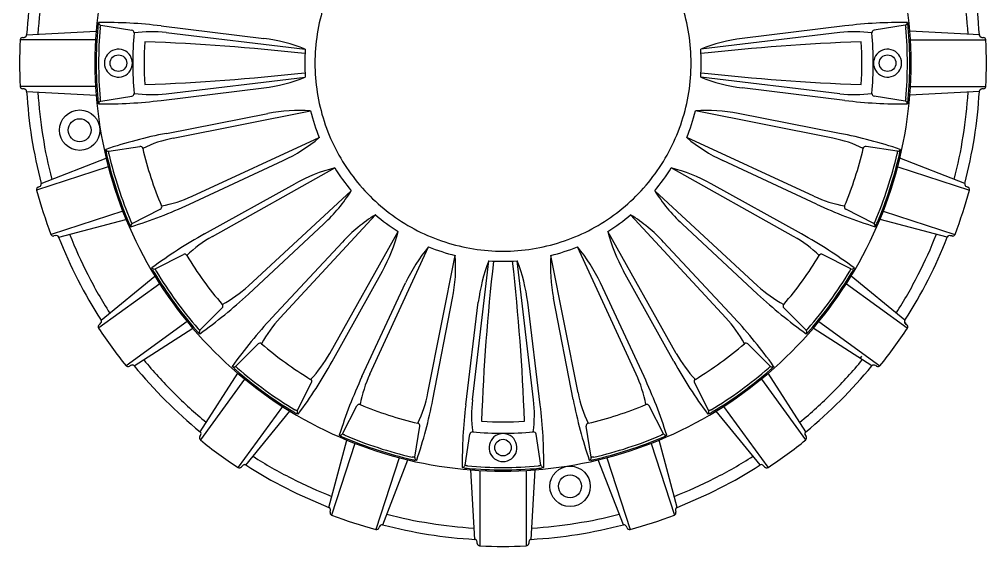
# Model space of a CAD drawing. Extents: x 0 to 122, y 0 to 312.
# Drawn here: x 2.1 to 97.4, y 0.4 to 52.4 of the extents above; entities that cross this region are included whole.
import ezdxf

# ---------------------------------------------------------------- set-up
doc = ezdxf.new("R2010")
doc.units = 0
doc.layers.add('LIVELLO_1', color=160, linetype='Continuous')

# ---------------------------------------------------------------- blocks, each defined once
blk = doc.blocks.new('AI9-BLK1')
at = {"layer": 'LIVELLO_1', "color": 7}
for p, q in [((-51.742, -104.359), (-51.713, -104.215)), ((-51.713, -104.215), (-51.706, -104.215)), ((-51.696, -104.21), (-51.706, -104.215)), ((-51.498, -104.482), (-51.478, -104.482)), ((-51.478, -104.482), (-48.416, -104.972)), ((-45.529, -104.552), (-35.422, -105.786)), ((21.83, -104.552), (11.723, -105.786)), ((27.78, -104.482), (24.715, -104.972)), ((27.799, -104.482), (27.78, -104.482)), ((-59.194, -105.69), (-59.044, -105.682)), ((-58.786, -105.444), (-51.94, -105.057)), ((-48.203, -105.239), (-48.114, -105.192)), ((-45.046, -105.211), (-31.333, -106.838)), ((21.348, -105.211), (7.634, -106.838)), ((24.504, -105.239), (24.418, -105.192)), ((35.087, -105.437), (28.242, -105.057)), ((35.345, -105.682), (35.495, -105.69)), ((35.491, -105.694), (35.495, -105.69)), ((-59.423, -105.935), (-59.427, -105.928)), ((-59.42, -105.921), (-59.423, -105.935)), ((-51.998, -105.928), (-59.423, -105.928)), ((28.299, -105.928), (35.722, -105.928)), ((35.722, -105.928), (35.724, -105.935)), ((-31.333, -106.838), (-31.349, -106.831)), ((7.634, -106.838), (7.654, -106.831)), ((-45.046, -111.233), (-31.333, -109.605)), ((-31.333, -109.605), (-31.349, -109.612)), ((21.348, -111.233), (7.634, -109.605)), ((7.634, -109.605), (7.654, -109.612)), ((-59.423, -110.516), (-59.423, -110.511)), ((-51.998, -110.516), (-59.423, -110.516)), ((28.299, -110.516), (35.722, -110.516)), ((35.722, -110.523), (35.724, -110.511)), ((35.724, -110.511), (35.729, -110.516)), ((-59.189, -110.747), (-59.194, -110.754)), ((-59.044, -110.764), (-59.194, -110.754)), ((-58.786, -111.006), (-51.94, -111.389)), ((-51.478, -111.962), (-48.416, -111.478)), ((-48.203, -111.207), (-48.114, -111.252)), ((-45.529, -111.891), (-35.422, -110.65)), ((21.83, -111.891), (11.723, -110.65)), ((24.504, -111.207), (24.418, -111.252)), ((27.78, -111.962), (24.715, -111.478)), ((35.09, -111.002), (28.242, -111.389)), ((35.495, -110.754), (35.345, -110.764)), ((-51.498, -111.962), (-51.478, -111.962)), ((27.799, -111.962), (27.78, -111.962)), ((27.995, -112.233), (28.004, -112.233)), ((28.014, -112.226), (28.004, -112.233)), ((28.043, -112.084), (28.014, -112.226)), ((-45.014, -115.137), (-35.019, -113.189)), ((-44.353, -115.616), (-30.809, -112.917)), ((-30.809, -112.917), (-30.823, -112.924)), ((20.654, -115.616), (7.11, -112.917)), ((7.11, -112.917), (7.127, -112.924)), ((21.313, -115.137), (11.323, -113.189)), ((-42.493, -121.341), (-29.952, -115.557)), ((-29.952, -115.557), (-29.966, -115.564)), ((18.794, -121.341), (6.253, -115.557)), ((6.253, -115.557), (6.267, -115.564)), ((-51.003, -116.727), (-50.993, -116.72)), ((-50.981, -116.873), (-51.003, -116.727)), ((-50.984, -116.713), (-50.993, -116.72)), ((-50.715, -116.906), (-50.696, -116.906)), ((-50.696, -116.906), (-47.631, -116.423)), ((-47.345, -116.616), (-47.275, -116.545)), ((23.649, -116.616), (23.577, -116.545)), ((26.997, -116.906), (23.932, -116.423)), ((27.014, -116.906), (26.997, -116.906)), ((-57.348, -120.081), (-50.954, -117.595)), ((-42.746, -122.115), (-33.514, -117.817)), ((19.048, -122.115), (9.816, -117.817)), ((33.652, -120.07), (27.256, -117.595)), ((-50.744, -118.442), (-57.805, -120.735)), ((-40.476, -125.29), (-28.429, -118.546)), ((-28.429, -118.546), (-28.444, -118.557)), ((16.777, -125.29), (4.728, -118.546)), ((4.728, -118.546), (4.743, -118.557)), ((27.043, -118.442), (34.103, -120.735)), ((-57.8, -120.739), (-57.809, -120.739)), ((-57.805, -120.728), (-57.8, -120.739)), ((-41.253, -125.044), (-32.349, -120.1)), ((-36.936, -130.161), (-26.797, -120.791)), ((-26.797, -120.791), (-26.811, -120.803)), ((13.239, -130.161), (3.098, -120.791)), ((3.098, -120.791), (3.11, -120.803)), ((17.554, -125.044), (8.651, -120.1)), ((33.822, -120.385), (33.961, -120.437)), ((33.956, -120.445), (33.961, -120.437)), ((34.103, -120.735), (34.103, -120.739)), ((-49.324, -122.804), (-56.385, -125.096)), ((-48.384, -124.018), (-45.618, -122.61)), ((-45.5, -122.289), (-45.404, -122.301)), ((21.804, -122.289), (21.705, -122.301)), ((24.685, -124.018), (21.92, -122.61)), ((25.625, -122.804), (32.683, -125.096)), ((-55.628, -125.368), (-48.998, -123.617)), ((-33.797, -133.298), (-24.425, -123.16)), ((-24.425, -123.16), (-24.434, -123.174)), ((10.098, -133.298), (0.726, -123.16)), ((0.726, -123.16), (0.738, -123.174)), ((31.932, -125.36), (25.301, -123.617)), ((-48.401, -124.023), (-48.384, -124.018)), ((-36.942, -130.975), (-29.487, -124.037)), ((-28.927, -136.836), (-22.178, -124.792)), ((-22.178, -124.792), (-22.187, -124.806)), ((5.228, -136.836), (-1.521, -124.792)), ((-1.521, -124.792), (-1.512, -124.806)), ((13.241, -130.975), (5.789, -124.037)), ((24.7, -124.023), (24.685, -124.018)), ((24.806, -124.339), (24.816, -124.339)), ((24.826, -124.346), (24.816, -124.339)), ((24.895, -124.219), (24.826, -124.346)), ((-56.385, -125.096), (-56.387, -125.089)), ((-55.947, -125.212), (-56.094, -125.25)), ((-56.09, -125.25), (-56.094, -125.25)), ((32.683, -125.108), (32.688, -125.089)), ((32.688, -125.089), (32.693, -125.096)), ((-34.613, -133.305), (-27.675, -125.851)), ((-24.971, -138.851), (-19.19, -126.316)), ((-19.19, -126.316), (-19.195, -126.328)), ((1.272, -138.851), (-4.508, -126.316)), ((-4.508, -126.316), (-4.501, -126.328)), ((10.914, -133.305), (3.974, -125.851)), ((-46.109, -128.486), (-43.343, -127.073)), ((-43.016, -127.17), (-42.968, -127.078)), ((-19.246, -140.708), (-16.55, -127.174)), ((-16.55, -127.174), (-16.554, -127.189)), ((-14.859, -141.406), (-13.239, -127.698)), ((-13.239, -127.698), (-13.239, -127.717)), ((-8.839, -141.406), (-10.46, -127.698)), ((-10.46, -127.698), (-10.46, -127.717)), ((-4.453, -140.708), (-7.149, -127.174)), ((-7.149, -127.174), (-7.143, -127.189)), ((19.318, -127.17), (19.269, -127.078)), ((22.41, -128.486), (19.647, -127.073)), ((-46.457, -128.401), (-46.45, -128.394)), ((-46.391, -128.535), (-46.457, -128.401)), ((-46.442, -128.389), (-46.45, -128.394)), ((-46.126, -128.491), (-46.109, -128.486)), ((22.427, -128.491), (22.41, -128.486)), ((-51.457, -133.551), (-46.142, -129.215)), ((-28.678, -137.61), (-23.734, -128.717)), ((4.979, -137.61), (0.035, -128.717)), ((27.76, -133.544), (22.447, -129.215)), ((-45.679, -129.956), (-51.687, -134.31)), ((-25.746, -139.108), (-21.449, -129.878)), ((2.047, -139.108), (-2.25, -129.878)), ((21.982, -129.956), (27.988, -134.31)), ((-18.767, -141.373), (-16.818, -131.38)), ((-4.931, -141.373), (-6.883, -131.38)), ((-41.71, -134.532), (-39.519, -132.338)), ((-39.505, -131.994), (-39.408, -131.975)), ((-15.516, -141.882), (-14.284, -131.781)), ((-8.18, -141.882), (-9.415, -131.781)), ((15.806, -131.994), (15.71, -131.975)), ((18.013, -134.532), (15.818, -132.338)), ((-51.691, -134.305), (-51.681, -134.327)), ((-51.681, -134.327), (-51.691, -134.319)), ((-42.981, -133.666), (-48.986, -138.028)), ((-48.181, -138.049), (-42.422, -134.332)), ((24.49, -138.049), (18.722, -134.332)), ((19.282, -133.666), (25.287, -138.028)), ((27.825, -133.893), (27.942, -133.989)), ((27.937, -133.989), (27.942, -133.989)), ((27.988, -134.31), (27.983, -134.327)), ((-41.725, -134.546), (-41.71, -134.532)), ((18.026, -134.546), (18.013, -134.532)), ((18.029, -134.874), (18.038, -134.881)), ((18.045, -134.886), (18.038, -134.881)), ((18.154, -134.782), (18.045, -134.886)), ((-38.169, -138.068), (-35.975, -135.881)), ((-35.635, -135.867), (-35.615, -135.766)), ((11.934, -135.867), (11.917, -135.766)), ((14.47, -138.068), (12.276, -135.881)), ((23.388, -137.287), (23.521, -137.075)), ((-48.986, -138.028), (-48.99, -138.023)), ((-48.536, -138.004), (-48.665, -138.087)), ((-48.661, -138.082), (-48.665, -138.087)), ((-38.524, -138.106), (-38.519, -138.094)), ((-38.42, -138.209), (-38.524, -138.106)), ((-38.517, -138.087), (-38.519, -138.094)), ((-38.181, -138.082), (-38.169, -138.068)), ((14.484, -138.082), (14.47, -138.068)), ((24.964, -138.087), (24.838, -138.004)), ((25.282, -138.035), (25.292, -138.023)), ((25.292, -138.023), (25.294, -138.028)), ((-41.686, -144.548), (-37.973, -138.778)), ((17.994, -144.536), (14.277, -138.778)), ((-37.307, -139.339), (-41.672, -145.343)), ((-32.118, -142.463), (-30.708, -139.7)), ((-30.802, -139.372), (-30.715, -139.325)), ((8.42, -142.463), (7.011, -139.7)), ((7.103, -139.372), (7.016, -139.325)), ((13.606, -139.339), (17.971, -145.343)), ((-27.652, -144.741), (-26.244, -141.981)), ((-25.925, -141.856), (-25.937, -141.759)), ((2.224, -141.856), (2.238, -141.759)), ((3.955, -144.741), (2.545, -141.981)), ((-33.589, -142.038), (-37.954, -148.039)), ((-37.181, -147.815), (-32.852, -142.503)), ((-32.125, -142.484), (-32.118, -142.463)), ((8.325, -142.8), (8.332, -142.807)), ((8.339, -142.812), (8.332, -142.807)), ((8.475, -142.746), (8.339, -142.812)), ((8.427, -142.484), (8.42, -142.463)), ((13.49, -147.808), (9.153, -142.503)), ((9.893, -142.038), (14.255, -148.039)), ((-20.244, -143.703), (-20.175, -143.633)), ((-3.455, -143.703), (-3.524, -143.633)), ((-27.981, -144.876), (-27.977, -144.871)), ((-27.977, -144.857), (-27.977, -144.871)), ((-27.661, -144.755), (-27.652, -144.741)), ((-20.538, -147.053), (-20.053, -143.986)), ((-15.591, -147.834), (-15.106, -144.767)), ((-14.837, -144.56), (-14.878, -144.47)), ((-8.864, -144.56), (-8.82, -144.47)), ((-8.108, -147.834), (-8.595, -144.767)), ((-3.158, -147.053), (-3.646, -143.986)), ((3.965, -144.755), (3.955, -144.741)), ((-41.727, -145.02), (-41.647, -144.892)), ((-41.677, -145.336), (-41.664, -145.348)), ((-41.664, -145.348), (-41.672, -145.348)), ((-28.998, -151.983), (-27.248, -145.354)), ((-26.439, -145.678), (-28.733, -152.74)), ((-27.85, -144.953), (-27.981, -144.876)), ((2.74, -145.678), (5.036, -152.74)), ((5.306, -151.983), (3.55, -145.354)), ((17.948, -144.892), (18.029, -145.02)), ((17.971, -145.343), (17.963, -145.348)), ((18.024, -145.02), (18.029, -145.02)), ((-22.072, -147.098), (-24.367, -154.158)), ((-23.702, -153.701), (-21.226, -147.313)), ((-20.543, -147.072), (-20.538, -147.053)), ((-3.354, -147.336), (-3.349, -147.35)), ((-3.342, -147.355), (-3.349, -147.35)), ((-3.194, -147.336), (-3.342, -147.355)), ((-3.158, -147.072), (-3.158, -147.053)), ((0.011, -153.701), (-2.473, -147.313)), ((-1.627, -147.098), (0.668, -154.158)), ((-37.954, -148.039), (-37.959, -148.039)), ((-37.533, -147.879), (-37.628, -147.994)), ((-37.628, -147.987), (-37.628, -147.994)), ((-15.862, -148.046), (-15.859, -148.06)), ((-15.857, -148.072), (-15.859, -148.06)), ((-15.712, -148.098), (-15.857, -148.072)), ((-15.593, -147.853), (-15.591, -147.834)), ((-14.627, -155.14), (-15.016, -148.291)), ((-14.147, -148.35), (-14.147, -155.772)), ((-9.554, -148.35), (-9.554, -155.772)), ((-9.062, -155.14), (-8.685, -148.291)), ((-8.106, -147.853), (-8.108, -147.834)), ((14.248, -148.046), (14.263, -148.039)), ((14.263, -148.039), (14.263, -148.046)), ((-28.889, -152.448), (-28.852, -152.299)), ((5.151, -152.299), (5.19, -152.448)), ((5.186, -152.443), (5.19, -152.448)), ((-28.742, -152.733), (-28.726, -152.74)), ((-28.726, -152.74), (-28.733, -152.745)), ((5.036, -152.74), (5.027, -152.74)), ((-24.367, -154.158), (-24.374, -154.153)), ((-24.072, -154.002), (-24.07, -154.01)), ((-24.017, -153.875), (-24.07, -154.01)), ((0.661, -154.158), (0.675, -154.153)), ((0.675, -154.153), (0.673, -154.158)), ((-14.381, -155.545), (-14.39, -155.397)), ((-14.154, -155.772), (-14.136, -155.772)), ((-14.136, -155.772), (-14.145, -155.779)), ((-9.554, -155.772), (-9.559, -155.772)), ((-9.323, -155.538), (-9.316, -155.545)), ((-9.305, -155.397), (-9.316, -155.545))]:
    blk.add_line(p, q, dxfattribs=at)
for points in [[(-51.542, -104.73), (-51.532, -104.682), (-51.522, -104.638), (-51.512, -104.59), (-51.507, -104.552)], [(-51.507, -104.552), (-51.5, -104.529), (-51.498, -104.501), (-51.498, -104.489), (-51.498, -104.482)], [(27.799, -104.482), (27.799, -104.482), (27.799, -104.489), (27.799, -104.501), (27.802, -104.529), (27.809, -104.552)], [(27.809, -104.552), (27.816, -104.59), (27.823, -104.638), (27.833, -104.682), (27.845, -104.73)], [(28.004, -104.215), (28.014, -104.215), (28.043, -104.359)], [(-51.706, -112.233), (-51.713, -112.226), (-51.742, -112.084)], [(-51.507, -111.891), (-51.512, -111.851), (-51.522, -111.809), (-51.532, -111.766), (-51.542, -111.717)], [(-51.498, -111.962), (-51.498, -111.962), (-51.498, -111.955), (-51.498, -111.943), (-51.5, -111.917), (-51.507, -111.891)], [(27.809, -111.891), (27.802, -111.917), (27.799, -111.943), (27.799, -111.955), (27.799, -111.962)], [(27.845, -111.717), (27.833, -111.766), (27.823, -111.809), (27.816, -111.851), (27.809, -111.891)], [(-50.698, -116.982), (-50.703, -116.958), (-50.708, -116.932), (-50.71, -116.92), (-50.71, -116.913), (-50.712, -116.913), (-50.712, -116.906), (-50.715, -116.906)], [(-50.682, -117.158), (-50.686, -117.114), (-50.689, -117.06), (-50.694, -117.022), (-50.698, -116.982)], [(27, -116.982), (26.995, -117.022), (26.99, -117.06), (26.985, -117.114), (26.983, -117.158)], [(27.014, -116.906), (27.014, -116.906), (27.014, -116.913), (27.011, -116.913), (27.011, -116.92), (27.007, -116.932), (27.004, -116.958), (27, -116.982)], [(27.294, -116.72), (27.302, -116.727), (27.285, -116.873)], [(-48.433, -123.955), (-48.449, -123.926), (-48.471, -123.888), (-48.493, -123.851), (-48.517, -123.806)], [(24.819, -123.806), (24.794, -123.851), (24.773, -123.888), (24.75, -123.926), (24.734, -123.955)], [(-48.515, -124.339), (-48.525, -124.346), (-48.594, -124.219)], [(-48.401, -124.023), (-48.401, -124.023), (-48.401, -124.018), (-48.405, -124.004), (-48.418, -123.985), (-48.433, -123.955)], [(24.734, -123.955), (24.72, -123.985), (24.71, -124.004), (24.702, -124.018), (24.702, -124.023), (24.7, -124.023)], [(-46.089, -128.554), (-46.102, -128.529), (-46.114, -128.505), (-46.121, -128.498), (-46.121, -128.491), (-46.123, -128.491), (-46.126, -128.491)], [(-46.017, -128.717), (-46.036, -128.67), (-46.054, -128.625), (-46.072, -128.588), (-46.089, -128.554)], [(22.388, -128.554), (22.374, -128.588), (22.355, -128.625), (22.337, -128.67), (22.318, -128.717)], [(22.427, -128.491), (22.427, -128.491), (22.424, -128.491), (22.422, -128.498), (22.415, -128.505), (22.403, -128.529), (22.388, -128.554)], [(22.751, -128.394), (22.756, -128.401), (22.692, -128.535)], [(-41.778, -134.485), (-41.804, -134.461), (-41.836, -134.43), (-41.87, -134.402), (-41.903, -134.369)], [(18.207, -134.369), (18.171, -134.402), (18.137, -134.435), (18.105, -134.461), (18.079, -134.485)], [(-41.734, -134.881), (-41.744, -134.886), (-41.852, -134.782)], [(-41.725, -134.546), (-41.725, -134.546), (-41.725, -134.539), (-41.73, -134.539), (-41.739, -134.527), (-41.753, -134.506), (-41.778, -134.485)], [(18.079, -134.485), (18.057, -134.506), (18.04, -134.527), (18.029, -134.539), (18.029, -134.546), (18.026, -134.546)], [(-38.125, -138.141), (-38.148, -138.113), (-38.164, -138.101), (-38.176, -138.087), (-38.178, -138.087), (-38.181, -138.087), (-38.181, -138.082)], [(-38.012, -138.264), (-38.04, -138.228), (-38.07, -138.198), (-38.099, -138.165), (-38.125, -138.141)], [(14.427, -138.141), (14.403, -138.165), (14.373, -138.198), (14.343, -138.228), (14.311, -138.264)], [(14.484, -138.082), (14.484, -138.082), (14.482, -138.087), (14.48, -138.087), (14.477, -138.087), (14.465, -138.101), (14.449, -138.113), (14.427, -138.141)], [(14.82, -138.094), (14.825, -138.106), (14.724, -138.209)], [(-32.193, -142.444), (-32.227, -142.432), (-32.266, -142.413), (-32.306, -142.394), (-32.349, -142.375)], [(-32.125, -142.484), (-32.125, -142.484), (-32.128, -142.484), (-32.13, -142.477), (-32.144, -142.472), (-32.164, -142.455), (-32.193, -142.444)], [(-32.031, -142.807), (-32.038, -142.812), (-32.174, -142.746)], [(8.494, -142.444), (8.466, -142.455), (8.445, -142.472), (8.431, -142.477), (8.429, -142.484), (8.427, -142.484)], [(8.651, -142.375), (8.608, -142.394), (8.567, -142.413), (8.528, -142.432), (8.494, -142.444)], [(-27.592, -144.788), (-27.617, -144.772), (-27.64, -144.76), (-27.654, -144.76), (-27.656, -144.755), (-27.659, -144.755), (-27.661, -144.755)], [(-27.442, -144.876), (-27.483, -144.852), (-27.521, -144.826), (-27.557, -144.807), (-27.592, -144.788)], [(3.893, -144.788), (3.861, -144.807), (3.822, -144.826), (3.784, -144.852), (3.743, -144.876)], [(3.965, -144.755), (3.962, -144.755), (3.96, -144.755), (3.955, -144.76), (3.941, -144.76), (3.919, -144.772), (3.893, -144.788)], [(4.28, -144.871), (4.28, -144.876), (4.149, -144.953)], [(-20.615, -147.053), (-20.654, -147.053), (-20.695, -147.046), (-20.741, -147.039), (-20.79, -147.034)], [(-20.543, -147.072), (-20.543, -147.072), (-20.543, -147.065), (-20.548, -147.065), (-20.562, -147.065), (-20.587, -147.058), (-20.615, -147.053)], [(-20.352, -147.35), (-20.357, -147.355), (-20.504, -147.336)], [(-3.081, -147.053), (-3.112, -147.058), (-3.137, -147.065), (-3.151, -147.065), (-3.156, -147.065), (-3.156, -147.072), (-3.158, -147.072)], [(-2.911, -147.034), (-2.957, -147.039), (-3.003, -147.046), (-3.045, -147.053), (-3.081, -147.053)], [(-15.516, -147.86), (-15.547, -147.86), (-15.572, -147.853), (-15.586, -147.853), (-15.588, -147.853), (-15.591, -147.853), (-15.593, -147.853)], [(-15.347, -147.898), (-15.393, -147.883), (-15.439, -147.879), (-15.48, -147.865), (-15.516, -147.86)], [(-8.182, -147.86), (-8.219, -147.865), (-8.263, -147.879), (-8.306, -147.883), (-8.351, -147.898)], [(-8.106, -147.853), (-8.106, -147.853), (-8.108, -147.853), (-8.113, -147.853), (-8.127, -147.853), (-8.151, -147.86), (-8.182, -147.86)], [(-7.839, -148.06), (-7.842, -148.072), (-7.987, -148.098)]]:
    blk.add_lwpolyline(points, dxfattribs=at)
for centre, radius in [((-49.744, -108.222), 0.814), ((26.044, -108.222), 0.815), ((-53.559, -114.824), 1.993), ((-53.56, -114.826), 1.131), ((-11.849, -146.097), 0.817), ((-5.242, -149.914), 1.996), ((-5.243, -149.911), 1.13)]:
    blk.add_circle(centre, radius, dxfattribs=at)
for points, knots in [([(-47.681, -89.975), (-49.597, -93.73), (-50.908, -97.768), (-51.57, -101.934), (-52.229, -106.102), (-52.229, -110.341), (-51.57, -114.512)], [0, 0, 0, 0, 1, 1, 1, 2, 2, 2, 2]), ([(6.458, -111.117), (6.76, -109.2), (6.76, -107.247), (6.458, -105.329), (6.151, -103.404), (5.548, -101.545), (4.663, -99.811)], [0, 0, 0, 0, 1, 1, 1, 2, 2, 2, 2]), ([(23.98, -126.472), (25.898, -122.714), (27.21, -118.68), (27.869, -114.512), (28.528, -110.341), (28.528, -106.102), (27.869, -101.934)], [0, 0, 0, 0, 1, 1, 1, 2, 2, 2, 2]), ([(27.799, -104.482), (27.859, -104.47), (27.913, -104.432), (27.947, -104.385), (27.986, -104.333), (28.002, -104.276), (27.995, -104.21), (27.995, -104.21), (28.004, -104.215), (28.004, -104.215)], [0, 0, 0, 0, 1, 1, 1, 2, 2, 2, 3, 3, 3, 3]), ([(-59.189, -105.694), (-59.189, -105.694), (-59.194, -105.69), (-59.194, -105.69), (-59.321, -105.694), (-59.423, -105.798), (-59.427, -105.928)], [0, 0, 0, 0, 1, 1, 1, 2, 2, 2, 2]), ([(35.724, -105.935), (35.724, -105.935), (35.729, -105.928), (35.729, -105.928), (35.724, -105.798), (35.622, -105.694), (35.495, -105.69)], [0, 0, 0, 0, 1, 1, 1, 2, 2, 2, 2]), ([(-48.555, -107.515), (-48.875, -106.987), (-49.509, -106.727), (-50.106, -106.895), (-50.703, -107.058), (-51.118, -107.605), (-51.118, -108.225), (-51.118, -108.843), (-50.703, -109.388), (-50.106, -109.546), (-49.509, -109.716), (-48.875, -109.459), (-48.555, -108.928)], [0, 0, 0, 0, 1, 1, 1, 2, 2, 2, 3, 3, 3, 4, 4, 4, 4]), ([(24.859, -108.928), (25.176, -109.459), (25.811, -109.716), (26.408, -109.546), (27.007, -109.388), (27.419, -108.843), (27.419, -108.225), (27.419, -107.605), (27.007, -107.058), (26.408, -106.895), (25.811, -106.727), (25.176, -106.987), (24.859, -107.515)], [0, 0, 0, 0, 1, 1, 1, 2, 2, 2, 3, 3, 3, 4, 4, 4, 4]), ([(-59.423, -110.511), (-59.423, -110.511), (-59.427, -110.516), (-59.427, -110.516), (-59.423, -110.645), (-59.321, -110.747), (-59.194, -110.754)], [0, 0, 0, 0, 1, 1, 1, 2, 2, 2, 2]), ([(35.491, -110.747), (35.491, -110.747), (35.495, -110.754), (35.495, -110.754), (35.622, -110.747), (35.724, -110.645), (35.729, -110.516)], [0, 0, 0, 0, 1, 1, 1, 2, 2, 2, 2]), ([(-8.95, -126.521), (-7.028, -126.212), (-5.168, -125.613), (-3.436, -124.728), (-1.701, -123.844), (-0.12, -122.695), (1.254, -121.32), (2.632, -119.947), (3.782, -118.364), (4.663, -116.635), (5.548, -114.899), (6.151, -113.04), (6.458, -111.117)], [0, 0, 0, 0, 1, 1, 1, 2, 2, 2, 3, 3, 3, 4, 4, 4, 4]), ([(-51.498, -111.962), (-51.556, -111.976), (-51.609, -112.014), (-51.648, -112.059), (-51.681, -112.111), (-51.701, -112.167), (-51.696, -112.233), (-51.696, -112.233), (-51.706, -112.233), (-51.706, -112.233)], [0, 0, 0, 0, 1, 1, 1, 2, 2, 2, 3, 3, 3, 3]), ([(-51.57, -114.512), (-50.908, -118.68), (-49.597, -122.714), (-47.681, -126.472), (-45.766, -130.227), (-43.27, -133.661), (-40.285, -136.65)], [0, 0, 0, 0, 1, 1, 1, 2, 2, 2, 2]), ([(27.014, -116.906), (27.077, -116.92), (27.138, -116.899), (27.186, -116.866), (27.237, -116.828), (27.27, -116.776), (27.285, -116.713), (27.285, -116.713), (27.294, -116.72), (27.294, -116.72)], [0, 0, 0, 0, 1, 1, 1, 2, 2, 2, 3, 3, 3, 3]), ([(-57.657, -120.437), (-57.657, -120.437), (-57.519, -120.385), (-57.519, -120.385), (-57.394, -120.341), (-57.32, -120.209), (-57.346, -120.074)], [0, 0, 0, 0, 1, 1, 1, 2, 2, 2, 2]), ([(-57.655, -120.445), (-57.655, -120.445), (-57.657, -120.437), (-57.657, -120.437), (-57.779, -120.487), (-57.843, -120.617), (-57.809, -120.739)], [0, 0, 0, 0, 1, 1, 1, 2, 2, 2, 2]), ([(34.103, -120.739), (34.103, -120.739), (34.11, -120.739), (34.11, -120.739), (34.145, -120.617), (34.08, -120.487), (33.961, -120.437)], [0, 0, 0, 0, 1, 1, 1, 2, 2, 2, 2]), ([(-48.401, -124.023), (-48.451, -124.058), (-48.493, -124.108), (-48.513, -124.167), (-48.532, -124.224), (-48.529, -124.283), (-48.505, -124.339), (-48.505, -124.339), (-48.515, -124.339), (-48.515, -124.339)], [0, 0, 0, 0, 1, 1, 1, 2, 2, 2, 3, 3, 3, 3]), ([(-56.387, -125.089), (-56.387, -125.089), (-56.392, -125.096), (-56.392, -125.096), (-56.346, -125.219), (-56.218, -125.283), (-56.094, -125.25)], [0, 0, 0, 0, 1, 1, 1, 2, 2, 2, 2]), ([(32.396, -125.25), (32.396, -125.25), (32.248, -125.219), (32.248, -125.219), (32.121, -125.181), (31.985, -125.238), (31.93, -125.36)], [0, 0, 0, 0, 1, 1, 1, 2, 2, 2, 2]), ([(32.391, -125.25), (32.391, -125.25), (32.396, -125.25), (32.396, -125.25), (32.519, -125.283), (32.647, -125.219), (32.693, -125.096)], [0, 0, 0, 0, 1, 1, 1, 2, 2, 2, 2]), ([(6.41, -144.038), (10.169, -142.121), (13.601, -139.629), (16.586, -136.65), (19.571, -133.661), (22.065, -130.227), (23.98, -126.472)], [0, 0, 0, 0, 1, 1, 1, 2, 2, 2, 2]), ([(22.427, -128.491), (22.482, -128.517), (22.548, -128.517), (22.606, -128.498), (22.664, -128.479), (22.712, -128.439), (22.743, -128.389), (22.743, -128.389), (22.751, -128.394), (22.751, -128.394)], [0, 0, 0, 0, 1, 1, 1, 2, 2, 2, 3, 3, 3, 3]), ([(-51.634, -133.989), (-51.634, -133.989), (-51.641, -133.989), (-51.641, -133.989), (-51.74, -134.072), (-51.759, -134.216), (-51.691, -134.319)], [0, 0, 0, 0, 1, 1, 1, 2, 2, 2, 2]), ([(-51.641, -133.989), (-51.641, -133.989), (-51.526, -133.893), (-51.526, -133.893), (-51.418, -133.808), (-51.389, -133.666), (-51.454, -133.551)], [0, 0, 0, 0, 1, 1, 1, 2, 2, 2, 2]), ([(27.983, -134.327), (27.983, -134.327), (27.993, -134.319), (27.993, -134.319), (28.062, -134.216), (28.041, -134.072), (27.942, -133.989)], [0, 0, 0, 0, 1, 1, 1, 2, 2, 2, 2]), ([(-41.725, -134.546), (-41.763, -134.589), (-41.787, -134.647), (-41.787, -134.711), (-41.787, -134.77), (-41.767, -134.829), (-41.725, -134.874), (-41.725, -134.874), (-41.734, -134.881), (-41.734, -134.881)], [0, 0, 0, 0, 1, 1, 1, 2, 2, 2, 3, 3, 3, 3]), ([(-40.285, -136.65), (-37.302, -139.629), (-33.866, -142.121), (-30.106, -144.038), (-26.345, -145.949), (-22.309, -147.265), (-18.142, -147.923)], [0, 0, 0, 0, 1, 1, 1, 2, 2, 2, 2]), ([(-48.99, -138.023), (-48.99, -138.023), (-48.995, -138.028), (-48.995, -138.028), (-48.913, -138.132), (-48.771, -138.153), (-48.665, -138.087)], [0, 0, 0, 0, 1, 1, 1, 2, 2, 2, 2]), ([(14.484, -138.082), (14.528, -138.125), (14.588, -138.148), (14.649, -138.148), (14.712, -138.148), (14.77, -138.125), (14.816, -138.087), (14.816, -138.087), (14.82, -138.094), (14.82, -138.094)], [0, 0, 0, 0, 1, 1, 1, 2, 2, 2, 3, 3, 3, 3]), ([(24.961, -138.082), (24.961, -138.082), (24.964, -138.087), (24.964, -138.087), (25.075, -138.153), (25.215, -138.132), (25.294, -138.028)], [0, 0, 0, 0, 1, 1, 1, 2, 2, 2, 2]), ([(-32.125, -142.484), (-32.149, -142.54), (-32.151, -142.599), (-32.135, -142.656), (-32.116, -142.715), (-32.077, -142.769), (-32.024, -142.8), (-32.024, -142.8), (-32.031, -142.807), (-32.031, -142.807)], [0, 0, 0, 0, 1, 1, 1, 2, 2, 2, 3, 3, 3, 3]), ([(3.965, -144.755), (3.994, -144.807), (4.043, -144.845), (4.1, -144.864), (4.158, -144.885), (4.221, -144.885), (4.28, -144.857), (4.28, -144.857), (4.28, -144.871), (4.28, -144.871)], [0, 0, 0, 0, 1, 1, 1, 2, 2, 2, 3, 3, 3, 3]), ([(-41.72, -145.02), (-41.72, -145.02), (-41.727, -145.02), (-41.727, -145.02), (-41.797, -145.128), (-41.773, -145.27), (-41.672, -145.348)], [0, 0, 0, 0, 1, 1, 1, 2, 2, 2, 2]), ([(-12.555, -144.916), (-13.087, -145.232), (-13.343, -145.864), (-13.177, -146.463), (-13.014, -147.058), (-12.47, -147.47), (-11.849, -147.47), (-11.229, -147.47), (-10.688, -147.058), (-10.521, -146.463), (-10.356, -145.864), (-10.61, -145.232), (-11.144, -144.916)], [0, 0, 0, 0, 1, 1, 1, 2, 2, 2, 3, 3, 3, 4, 4, 4, 4]), ([(17.963, -145.348), (17.963, -145.348), (17.973, -145.348), (17.973, -145.348), (18.075, -145.27), (18.096, -145.128), (18.029, -145.02)], [0, 0, 0, 0, 1, 1, 1, 2, 2, 2, 2]), ([(-20.543, -147.072), (-20.548, -147.131), (-20.53, -147.188), (-20.495, -147.239), (-20.458, -147.289), (-20.405, -147.324), (-20.347, -147.336), (-20.347, -147.336), (-20.352, -147.35), (-20.352, -147.35)], [0, 0, 0, 0, 1, 1, 1, 2, 2, 2, 3, 3, 3, 3]), ([(-37.959, -148.039), (-37.959, -148.039), (-37.959, -148.046), (-37.959, -148.046), (-37.853, -148.119), (-37.71, -148.091), (-37.628, -147.994)], [0, 0, 0, 0, 1, 1, 1, 2, 2, 2, 2]), ([(-8.106, -147.853), (-8.09, -147.912), (-8.06, -147.961), (-8.009, -147.999), (-7.961, -148.039), (-7.897, -148.053), (-7.837, -148.046), (-7.837, -148.046), (-7.839, -148.06), (-7.839, -148.06)], [0, 0, 0, 0, 1, 1, 1, 2, 2, 2, 3, 3, 3, 3]), ([(13.931, -147.994), (13.931, -147.994), (13.832, -147.879), (13.832, -147.879), (13.753, -147.775), (13.606, -147.744), (13.49, -147.808)], [0, 0, 0, 0, 1, 1, 1, 2, 2, 2, 2]), ([(13.931, -147.987), (13.931, -147.987), (13.931, -147.994), (13.931, -147.994), (14.011, -148.091), (14.154, -148.119), (14.263, -148.046)], [0, 0, 0, 0, 1, 1, 1, 2, 2, 2, 2]), ([(-28.883, -152.443), (-28.883, -152.443), (-28.889, -152.448), (-28.889, -152.448), (-28.92, -152.571), (-28.855, -152.7), (-28.733, -152.745)], [0, 0, 0, 0, 1, 1, 1, 2, 2, 2, 2]), ([(5.027, -152.74), (5.027, -152.74), (5.036, -152.745), (5.036, -152.745), (5.156, -152.7), (5.221, -152.571), (5.19, -152.448)], [0, 0, 0, 0, 1, 1, 1, 2, 2, 2, 2]), ([(-24.374, -154.153), (-24.374, -154.153), (-24.372, -154.158), (-24.372, -154.158), (-24.245, -154.196), (-24.118, -154.132), (-24.07, -154.01)], [0, 0, 0, 0, 1, 1, 1, 2, 2, 2, 2]), ([(0.373, -154.01), (0.373, -154.01), (0.316, -153.875), (0.316, -153.875), (0.272, -153.745), (0.141, -153.674), (0.011, -153.701)], [0, 0, 0, 0, 1, 1, 1, 2, 2, 2, 2]), ([(0.373, -154.002), (0.373, -154.002), (0.373, -154.01), (0.373, -154.01), (0.419, -154.132), (0.547, -154.196), (0.673, -154.158)], [0, 0, 0, 0, 1, 1, 1, 2, 2, 2, 2]), ([(-14.378, -155.538), (-14.378, -155.538), (-14.381, -155.545), (-14.381, -155.545), (-14.376, -155.675), (-14.272, -155.772), (-14.145, -155.779)], [0, 0, 0, 0, 1, 1, 1, 2, 2, 2, 2]), ([(-9.559, -155.772), (-9.559, -155.772), (-9.554, -155.779), (-9.554, -155.779), (-9.429, -155.772), (-9.325, -155.675), (-9.316, -155.545)], [0, 0, 0, 0, 1, 1, 1, 2, 2, 2, 2])]:
    blk.add_open_spline(points, degree=3, knots=knots, dxfattribs=at)
for points in [[(-57.348, -96.362), (-58.131, -99.363), (-58.602, -102.347), (-58.786, -105.444)], [(35.09, -105.444), (34.905, -102.347), (34.433, -99.363), (33.649, -96.362)], [(-28.364, -99.811), (-29.246, -101.545), (-29.85, -103.404), (-30.155, -105.329)], [(-57.198, -101.043), (-57.435, -102.541), (-57.583, -103.869), (-57.677, -105.378)], [(33.976, -105.373), (33.884, -103.864), (33.739, -102.541), (33.5, -101.043)], [(-51.778, -104.706), (-51.986, -107.05), (-51.986, -109.393), (-51.778, -111.735)], [(-51.742, -104.359), (-51.759, -104.494), (-51.768, -104.571), (-51.778, -104.706)], [(-51.542, -104.73), (-51.749, -107.065), (-51.749, -109.388), (-51.542, -111.717)], [(-45.529, -104.552), (-47.616, -104.3), (-49.601, -104.192), (-51.706, -104.215)], [(-51.696, -104.21), (-51.701, -104.276), (-51.681, -104.333), (-51.648, -104.385)], [(-51.648, -104.385), (-51.609, -104.432), (-51.556, -104.47), (-51.498, -104.482)], [(28.004, -104.215), (25.903, -104.192), (23.918, -104.3), (21.83, -104.552)], [(27.845, -111.717), (28.048, -109.388), (28.048, -107.065), (27.845, -104.73)], [(28.079, -104.706), (28.067, -104.571), (28.06, -104.494), (28.043, -104.359)], [(28.079, -111.735), (28.288, -109.393), (28.288, -107.05), (28.079, -104.706)], [(-59.044, -105.675), (-58.911, -105.675), (-58.8, -105.579), (-58.786, -105.444)], [(-48.203, -105.239), (-48.193, -105.107), (-48.285, -104.991), (-48.414, -104.965)], [(-48.203, -105.239), (-48.368, -107.247), (-48.368, -109.2), (-48.203, -111.207)], [(-45.046, -105.211), (-46.1, -105.088), (-47.155, -105.095), (-48.203, -105.239)], [(-31.333, -106.838), (-32.651, -106.308), (-34.011, -105.961), (-35.422, -105.786)], [(-30.155, -105.329), (-30.461, -107.247), (-30.461, -109.2), (-30.155, -111.117)], [(11.723, -105.786), (10.313, -105.961), (8.953, -106.308), (7.634, -106.838)], [(24.504, -105.239), (23.456, -105.095), (22.401, -105.088), (21.348, -105.211)], [(24.715, -104.965), (24.586, -104.991), (24.494, -105.107), (24.504, -105.239)], [(24.504, -111.207), (24.671, -109.2), (24.671, -107.247), (24.504, -105.239)], [(35.085, -105.444), (35.101, -105.579), (35.21, -105.675), (35.345, -105.675)], [(35.087, -105.437), (35.094, -105.572), (35.21, -105.682), (35.348, -105.682)], [(-59.427, -105.928), (-59.505, -107.515), (-59.505, -108.928), (-59.427, -110.516)], [(-47.147, -106.114), (-47.234, -107.556), (-47.234, -108.891), (-47.147, -110.334)], [(-31.36, -107.284), (-36.825, -106.671), (-41.652, -106.315), (-47.147, -106.114)], [(23.448, -106.114), (17.955, -106.315), (13.124, -106.671), (7.664, -107.284)], [(23.448, -110.334), (23.536, -108.891), (23.536, -107.556), (23.448, -106.114)], [(35.729, -110.516), (35.807, -108.928), (35.807, -107.515), (35.729, -105.928)], [(-48.558, -108.928), (-48.295, -108.497), (-48.295, -107.949), (-48.558, -107.515)], [(-31.333, -106.838), (-31.398, -107.768), (-31.398, -108.678), (-31.333, -109.605)], [(7.634, -109.605), (7.702, -108.678), (7.702, -107.768), (7.634, -106.838)], [(24.859, -107.515), (24.594, -107.949), (24.594, -108.497), (24.859, -108.928)], [(-47.147, -110.334), (-41.652, -110.129), (-36.825, -109.775), (-31.36, -109.162)], [(-35.422, -110.65), (-34.011, -110.485), (-32.651, -110.136), (-31.333, -109.605)], [(7.634, -109.605), (8.953, -110.136), (10.313, -110.485), (11.723, -110.65)], [(7.664, -109.162), (13.124, -109.775), (17.955, -110.129), (23.448, -110.334)], [(-58.786, -111.006), (-58.793, -110.872), (-58.909, -110.764), (-59.047, -110.764)], [(-58.786, -111.002), (-58.8, -110.865), (-58.911, -110.768), (-59.044, -110.768)], [(-58.786, -111.002), (-58.602, -114.099), (-58.131, -117.081), (-57.348, -120.074)], [(-57.675, -111.073), (-57.58, -112.582), (-57.435, -113.906), (-57.198, -115.403)], [(-48.414, -111.478), (-48.285, -111.452), (-48.193, -111.337), (-48.203, -111.207)], [(-48.203, -111.207), (-47.155, -111.349), (-46.1, -111.353), (-45.046, -111.233)], [(-30.155, -111.117), (-29.85, -113.04), (-29.246, -114.899), (-28.364, -116.635)], [(21.348, -111.233), (22.401, -111.353), (23.456, -111.349), (24.504, -111.207)], [(24.504, -111.207), (24.494, -111.337), (24.586, -111.457), (24.715, -111.478)], [(33.5, -115.403), (33.737, -113.906), (33.884, -112.568), (33.976, -111.065)], [(33.649, -120.074), (34.433, -117.081), (34.905, -114.099), (35.09, -111.002)], [(35.345, -110.768), (35.21, -110.768), (35.101, -110.865), (35.085, -111.002)], [(-51.778, -111.735), (-51.768, -111.872), (-51.759, -111.948), (-51.742, -112.084)], [(-51.706, -112.233), (-49.601, -112.252), (-47.616, -112.141), (-45.529, -111.891)], [(21.83, -111.891), (23.918, -112.141), (25.903, -112.252), (28.004, -112.233)], [(27.947, -112.059), (27.913, -112.014), (27.859, -111.976), (27.799, -111.962)], [(27.995, -112.233), (28.002, -112.167), (27.986, -112.111), (27.947, -112.059)], [(28.043, -112.084), (28.06, -111.948), (28.067, -111.872), (28.079, -111.735)], [(-30.809, -112.917), (-32.224, -112.828), (-33.628, -112.917), (-35.019, -113.189)], [(-30.809, -112.917), (-30.581, -113.828), (-30.302, -114.693), (-29.952, -115.557)], [(6.253, -115.557), (6.603, -114.693), (6.885, -113.828), (7.11, -112.917)], [(11.323, -113.189), (9.927, -112.917), (8.526, -112.828), (7.11, -112.917)], [(-45.014, -115.137), (-47.077, -115.545), (-48.998, -116.047), (-50.993, -116.72)], [(27.294, -116.72), (25.301, -116.047), (23.379, -115.545), (21.313, -115.137)], [(-57.198, -115.403), (-56.961, -116.892), (-56.689, -118.208), (-56.311, -119.675)], [(-44.353, -115.616), (-45.391, -115.821), (-46.391, -116.156), (-47.345, -116.616)], [(-33.514, -117.817), (-32.229, -117.218), (-31.043, -116.467), (-29.952, -115.557)], [(6.253, -115.557), (7.341, -116.467), (8.528, -117.218), (9.816, -117.817)], [(23.649, -116.616), (22.692, -116.156), (21.693, -115.821), (20.654, -115.616)], [(32.616, -119.668), (32.992, -118.201), (33.262, -116.899), (33.5, -115.403)], [(-50.984, -116.713), (-50.971, -116.776), (-50.935, -116.828), (-50.885, -116.866)], [(-50.981, -116.873), (-50.957, -117.001), (-50.942, -117.081), (-50.911, -117.21)], [(-50.911, -117.21), (-50.382, -119.506), (-49.659, -121.726), (-48.737, -123.903)], [(-50.885, -116.866), (-50.836, -116.899), (-50.775, -116.92), (-50.715, -116.906)], [(-50.682, -117.158), (-50.155, -119.442), (-49.435, -121.65), (-48.517, -123.806)], [(-47.345, -116.616), (-47.377, -116.486), (-47.5, -116.404), (-47.631, -116.423)], [(-47.345, -116.616), (-46.884, -118.572), (-46.278, -120.437), (-45.5, -122.289)], [(-28.364, -116.635), (-27.481, -118.364), (-26.331, -119.947), (-24.953, -121.32)], [(21.804, -122.289), (22.581, -120.437), (23.185, -118.572), (23.649, -116.616)], [(23.932, -116.423), (23.801, -116.404), (23.678, -116.486), (23.646, -116.616)], [(24.819, -123.811), (25.736, -121.65), (26.454, -119.442), (26.983, -117.158)], [(25.038, -123.903), (25.96, -121.726), (26.683, -119.506), (27.212, -117.21)], [(27.212, -117.21), (27.241, -117.081), (27.26, -117.001), (27.285, -116.873)], [(-28.429, -118.546), (-29.804, -118.892), (-31.109, -119.416), (-32.349, -120.1)], [(-28.429, -118.546), (-27.932, -119.341), (-27.398, -120.074), (-26.797, -120.791)], [(3.098, -120.791), (3.697, -120.074), (4.236, -119.341), (4.728, -118.546)], [(8.651, -120.1), (7.41, -119.416), (6.105, -118.892), (4.728, -118.546)], [(33.652, -120.07), (33.615, -120.204), (33.691, -120.341), (33.824, -120.385)], [(33.647, -120.074), (33.621, -120.209), (33.695, -120.341), (33.822, -120.385)], [(-57.809, -120.739), (-57.392, -122.27), (-56.954, -123.61), (-56.392, -125.096)], [(-29.487, -124.037), (-28.449, -123.077), (-27.553, -121.992), (-26.797, -120.791)], [(3.098, -120.791), (3.854, -121.992), (4.75, -123.077), (5.789, -124.042)], [(32.693, -125.096), (33.255, -123.61), (33.693, -122.27), (34.11, -120.739)], [(-45.5, -122.289), (-44.461, -122.093), (-43.454, -121.78), (-42.493, -121.341)], [(-24.953, -121.32), (-23.579, -122.695), (-21.995, -123.844), (-20.263, -124.728)], [(18.794, -121.341), (19.755, -121.78), (20.76, -122.093), (21.804, -122.289)], [(-48.515, -124.339), (-46.508, -123.714), (-44.655, -122.999), (-42.746, -122.115)], [(-45.618, -122.61), (-45.5, -122.553), (-45.452, -122.409), (-45.5, -122.289)], [(19.048, -122.115), (20.954, -122.999), (22.809, -123.714), (24.816, -124.339)], [(21.804, -122.289), (21.753, -122.409), (21.804, -122.553), (21.92, -122.61)], [(-48.737, -123.903), (-48.686, -124.023), (-48.652, -124.096), (-48.594, -124.219)], [(-24.425, -123.16), (-25.625, -123.915), (-26.707, -124.811), (-27.675, -125.851)], [(-24.425, -123.16), (-23.71, -123.761), (-22.973, -124.301), (-22.178, -124.792)], [(-1.521, -124.792), (-0.726, -124.301), (0.011, -123.761), (0.726, -123.16)], [(3.974, -125.851), (3.008, -124.811), (1.927, -123.915), (0.726, -123.16)], [(24.895, -124.219), (24.953, -124.096), (24.985, -124.023), (25.038, -123.903)], [(-23.734, -128.717), (-23.045, -127.472), (-22.528, -126.17), (-22.178, -124.792)], [(-20.263, -124.728), (-18.531, -125.613), (-16.669, -126.212), (-14.751, -126.521)], [(-1.521, -124.792), (-1.173, -126.17), (-0.653, -127.472), (0.035, -128.717)], [(24.814, -124.167), (24.792, -124.108), (24.753, -124.058), (24.7, -124.023)], [(24.806, -124.339), (24.831, -124.283), (24.833, -124.224), (24.814, -124.167)], [(-55.628, -125.368), (-55.677, -125.243), (-55.82, -125.174), (-55.952, -125.219)], [(-55.628, -125.36), (-55.684, -125.238), (-55.822, -125.181), (-55.947, -125.219)], [(-55.631, -125.36), (-54.5, -128.25), (-53.128, -130.937), (-51.454, -133.551)], [(-54.554, -125.085), (-53.995, -126.497), (-53.448, -127.71), (-52.761, -129.059)], [(-41.253, -125.044), (-43.09, -126.066), (-44.761, -127.142), (-46.45, -128.394)], [(-40.476, -125.29), (-41.398, -125.811), (-42.249, -126.438), (-43.016, -127.17)], [(19.318, -127.17), (18.55, -126.438), (17.702, -125.811), (16.777, -125.29)], [(22.751, -128.394), (21.062, -127.142), (19.393, -126.066), (17.554, -125.044)], [(27.756, -133.551), (29.429, -130.937), (30.8, -128.25), (31.932, -125.36)], [(29.062, -129.059), (29.749, -127.71), (30.302, -126.483), (30.858, -125.077)], [(-19.19, -126.316), (-20.099, -127.408), (-20.85, -128.594), (-21.449, -129.878)], [(-19.19, -126.316), (-18.326, -126.663), (-17.455, -126.948), (-16.55, -127.174)], [(-14.751, -126.521), (-12.827, -126.825), (-10.872, -126.825), (-8.95, -126.521)], [(-7.149, -127.174), (-6.243, -126.948), (-5.373, -126.663), (-4.508, -126.316)], [(-2.25, -129.878), (-2.849, -128.594), (-3.6, -127.408), (-4.508, -126.316)], [(-43.016, -127.17), (-43.085, -127.05), (-43.224, -127.012), (-43.343, -127.073)], [(-43.016, -127.17), (-41.971, -128.885), (-40.819, -130.472), (-39.505, -131.994)], [(-16.818, -131.38), (-16.545, -129.989), (-16.455, -128.588), (-16.55, -127.174)], [(-13.239, -127.698), (-13.762, -129.014), (-14.113, -130.376), (-14.284, -131.781)], [(-13.239, -127.698), (-12.306, -127.76), (-11.393, -127.76), (-10.46, -127.698)], [(-9.415, -131.781), (-9.586, -130.376), (-9.934, -129.014), (-10.46, -127.698)], [(-7.149, -127.174), (-7.24, -128.588), (-7.154, -129.989), (-6.883, -131.38)], [(15.806, -131.994), (17.12, -130.472), (18.273, -128.885), (19.318, -127.17)], [(19.647, -127.073), (19.529, -127.012), (19.386, -127.05), (19.315, -127.17)], [(-46.442, -128.389), (-46.411, -128.439), (-46.36, -128.479), (-46.302, -128.498)], [(-46.391, -128.535), (-46.328, -128.651), (-46.287, -128.724), (-46.22, -128.833)], [(-46.302, -128.498), (-46.244, -128.517), (-46.181, -128.517), (-46.126, -128.491)], [(-12.787, -127.722), (-13.4, -133.19), (-13.76, -138.009), (-13.961, -143.503)], [(-9.738, -143.503), (-9.939, -138.009), (-10.298, -133.19), (-10.909, -127.722)], [(22.524, -128.833), (22.591, -128.724), (22.63, -128.651), (22.692, -128.535)], [(-52.761, -129.059), (-52.072, -130.401), (-51.406, -131.569), (-50.595, -132.848)], [(-46.22, -128.833), (-45.007, -130.859), (-43.633, -132.744), (-42.085, -134.527)], [(-46.017, -128.717), (-44.809, -130.724), (-43.445, -132.6), (-41.903, -134.369)], [(18.207, -134.369), (19.746, -132.6), (21.113, -130.724), (22.318, -128.717)], [(18.386, -134.527), (19.935, -132.744), (21.309, -130.859), (22.524, -128.833)], [(26.901, -132.84), (27.712, -131.562), (28.374, -130.409), (29.062, -129.059)], [(-39.505, -131.994), (-38.575, -131.491), (-37.715, -130.878), (-36.936, -130.161)], [(13.239, -130.161), (14.018, -130.878), (14.874, -131.491), (15.806, -131.994)], [(-41.734, -134.881), (-40.022, -133.666), (-38.478, -132.409), (-36.942, -130.975)], [(13.241, -130.975), (14.782, -132.409), (16.323, -133.666), (18.038, -134.881)], [(-39.519, -132.338), (-39.425, -132.241), (-39.42, -132.097), (-39.505, -131.994)], [(15.806, -131.994), (15.722, -132.097), (15.726, -132.241), (15.818, -132.338)], [(-34.613, -133.305), (-36.046, -134.843), (-37.302, -136.384), (-38.519, -138.094)], [(-33.797, -133.298), (-34.516, -134.079), (-35.131, -134.933), (-35.635, -135.867)], [(11.934, -135.867), (11.432, -134.933), (10.817, -134.079), (10.098, -133.298)], [(14.82, -138.094), (13.603, -136.384), (12.347, -134.843), (10.914, -133.305)], [(-51.691, -134.319), (-50.819, -135.648), (-49.988, -136.789), (-48.995, -138.028)], [(25.294, -138.028), (26.29, -136.789), (27.12, -135.648), (27.993, -134.319)], [(27.76, -133.544), (27.688, -133.661), (27.717, -133.817), (27.828, -133.897)], [(27.756, -133.551), (27.688, -133.666), (27.721, -133.808), (27.828, -133.893)], [(-42.085, -134.527), (-41.997, -134.624), (-41.944, -134.685), (-41.852, -134.782)], [(18.091, -134.711), (18.089, -134.647), (18.067, -134.589), (18.026, -134.546)], [(18.029, -134.874), (18.07, -134.829), (18.091, -134.77), (18.091, -134.711)], [(18.154, -134.782), (18.246, -134.685), (18.299, -134.624), (18.386, -134.527)], [(-35.635, -135.867), (-35.735, -135.777), (-35.882, -135.785), (-35.975, -135.881)], [(-35.635, -135.867), (-34.108, -137.179), (-32.522, -138.332), (-30.802, -139.372)], [(7.103, -139.372), (8.823, -138.332), (10.407, -137.179), (11.934, -135.867)], [(12.276, -135.881), (12.183, -135.785), (12.036, -135.777), (11.934, -135.867)], [(-30.802, -139.372), (-30.072, -138.61), (-29.445, -137.759), (-28.927, -136.836)], [(5.228, -136.836), (5.748, -137.759), (6.373, -138.61), (7.103, -139.372)], [(-48.181, -138.049), (-48.271, -137.947), (-48.425, -137.926), (-48.539, -138.009)], [(-48.186, -138.044), (-48.278, -137.947), (-48.425, -137.931), (-48.536, -138.009)], [(-48.186, -138.049), (-46.22, -140.443), (-44.085, -142.58), (-41.686, -144.548)], [(-47.248, -137.45), (-46.282, -138.618), (-45.388, -139.604), (-44.314, -140.677)], [(-38.517, -138.087), (-38.468, -138.125), (-38.411, -138.148), (-38.348, -138.148)], [(-38.348, -138.148), (-38.287, -138.148), (-38.229, -138.125), (-38.181, -138.082)], [(-32.031, -142.807), (-30.775, -141.12), (-29.698, -139.45), (-28.678, -137.61)], [(4.979, -137.61), (6.002, -139.45), (7.078, -141.12), (8.332, -142.807)], [(17.99, -144.548), (20.386, -142.58), (22.521, -140.443), (24.49, -138.049)], [(20.618, -140.677), (21.687, -139.604), (22.591, -138.61), (23.555, -137.443)], [(24.835, -138.009), (24.727, -137.931), (24.579, -137.947), (24.49, -138.044)], [(-38.42, -138.209), (-38.326, -138.301), (-38.266, -138.361), (-38.166, -138.443)], [(-38.166, -138.443), (-36.387, -139.993), (-34.495, -141.368), (-32.473, -142.58)], [(-38.012, -138.264), (-36.242, -139.804), (-34.362, -141.168), (-32.349, -142.375)], [(-25.746, -139.108), (-26.633, -141.012), (-27.35, -142.864), (-27.977, -144.871)], [(-24.971, -138.851), (-25.412, -139.811), (-25.732, -140.818), (-25.925, -141.856)], [(2.224, -141.856), (2.035, -140.818), (1.714, -139.811), (1.272, -138.851)], [(4.28, -144.871), (3.651, -142.864), (2.934, -141.012), (2.047, -139.108)], [(8.651, -142.375), (10.663, -141.168), (12.541, -139.804), (14.311, -138.264)], [(8.775, -142.58), (10.796, -141.368), (12.688, -139.993), (14.468, -138.443)], [(14.468, -138.443), (14.567, -138.361), (14.627, -138.301), (14.724, -138.209)], [(-30.708, -139.7), (-30.65, -139.585), (-30.688, -139.443), (-30.802, -139.372)], [(7.103, -139.372), (6.991, -139.443), (6.951, -139.585), (7.011, -139.7)], [(-44.314, -140.677), (-43.246, -141.741), (-42.251, -142.649), (-41.084, -143.607)], [(-20.244, -143.703), (-19.787, -142.746), (-19.453, -141.745), (-19.246, -140.708)], [(-4.453, -140.708), (-4.245, -141.745), (-3.912, -142.746), (-3.455, -143.703)], [(17.39, -143.607), (18.559, -142.637), (19.545, -141.745), (20.618, -140.677)], [(-25.923, -141.856), (-26.045, -141.805), (-26.183, -141.856), (-26.244, -141.981)], [(-25.925, -141.856), (-24.067, -142.637), (-22.203, -143.239), (-20.244, -143.703)], [(-20.352, -147.35), (-19.681, -145.354), (-19.17, -143.432), (-18.767, -141.373)], [(-15.516, -141.882), (-15.772, -143.972), (-15.881, -145.954), (-15.859, -148.06)], [(-14.859, -141.406), (-14.982, -142.455), (-14.975, -143.51), (-14.837, -144.56)], [(-8.864, -144.56), (-8.724, -143.51), (-8.717, -142.455), (-8.839, -141.406)], [(-7.839, -148.06), (-7.816, -145.954), (-7.926, -143.972), (-8.18, -141.882)], [(-4.931, -141.373), (-4.527, -143.432), (-4.018, -145.354), (-3.349, -147.35)], [(-3.455, -143.703), (-1.496, -143.239), (0.369, -142.637), (2.224, -141.856)], [(2.545, -141.981), (2.485, -141.856), (2.347, -141.805), (2.224, -141.856)], [(-32.473, -142.58), (-32.36, -142.644), (-32.289, -142.691), (-32.174, -142.746)], [(8.325, -142.8), (8.378, -142.769), (8.417, -142.715), (8.436, -142.656)], [(8.436, -142.656), (8.456, -142.599), (8.45, -142.54), (8.427, -142.484)], [(8.475, -142.746), (8.591, -142.691), (8.661, -142.644), (8.775, -142.58)], [(-20.053, -143.986), (-20.034, -143.857), (-20.115, -143.734), (-20.244, -143.703)], [(-13.961, -143.503), (-12.518, -143.595), (-11.183, -143.595), (-9.738, -143.503)], [(-3.455, -143.703), (-3.584, -143.734), (-3.665, -143.857), (-3.646, -143.986)], [(-41.647, -144.892), (-41.57, -144.779), (-41.587, -144.633), (-41.686, -144.541)], [(-27.977, -144.857), (-27.919, -144.885), (-27.857, -144.885), (-27.799, -144.864)], [(-27.799, -144.864), (-27.741, -144.845), (-27.693, -144.807), (-27.661, -144.755)], [(-14.837, -144.56), (-14.968, -144.548), (-15.083, -144.638), (-15.106, -144.767)], [(-14.837, -144.56), (-12.83, -144.722), (-10.868, -144.722), (-8.864, -144.56)], [(-11.144, -144.916), (-11.577, -144.652), (-12.12, -144.652), (-12.555, -144.916)], [(-8.595, -144.767), (-8.615, -144.638), (-8.733, -144.548), (-8.864, -144.56)], [(-5.559, -147.923), (-1.39, -147.265), (2.648, -145.949), (6.41, -144.038)], [(17.994, -144.536), (17.886, -144.626), (17.867, -144.779), (17.948, -144.897)], [(17.987, -144.541), (17.888, -144.633), (17.872, -144.779), (17.948, -144.892)], [(-41.672, -145.348), (-40.432, -146.343), (-39.289, -147.173), (-37.959, -148.046)], [(-27.85, -144.953), (-27.73, -145.008), (-27.656, -145.039), (-27.534, -145.091)], [(-27.534, -145.091), (-25.361, -146.013), (-23.142, -146.737), (-20.843, -147.265)], [(-27.442, -144.876), (-25.282, -145.796), (-23.074, -146.511), (-20.79, -147.034)], [(-2.911, -147.034), (-0.624, -146.511), (1.583, -145.796), (3.743, -144.876)], [(-2.856, -147.265), (-0.557, -146.737), (1.666, -146.013), (3.837, -145.091)], [(3.837, -145.091), (3.955, -145.039), (4.033, -145.008), (4.149, -144.953)], [(14.263, -148.046), (15.591, -147.173), (16.734, -146.343), (17.975, -145.348)], [(-36.48, -146.956), (-35.2, -147.768), (-34.043, -148.428), (-32.695, -149.12)], [(-20.843, -147.265), (-20.712, -147.299), (-20.635, -147.313), (-20.504, -147.336)], [(-3.354, -147.336), (-3.291, -147.324), (-3.238, -147.289), (-3.204, -147.239)], [(-3.204, -147.239), (-3.17, -147.188), (-3.151, -147.131), (-3.158, -147.072)], [(-3.194, -147.336), (-3.066, -147.313), (-2.985, -147.299), (-2.856, -147.265)], [(8.994, -149.12), (10.344, -148.428), (11.511, -147.763), (12.789, -146.949)], [(-37.181, -147.815), (-37.3, -147.744), (-37.454, -147.768), (-37.533, -147.883)], [(-37.188, -147.808), (-37.304, -147.744), (-37.452, -147.775), (-37.531, -147.879)], [(-37.191, -147.808), (-34.578, -149.485), (-31.884, -150.853), (-28.998, -151.983)], [(-18.142, -147.923), (-13.972, -148.581), (-9.729, -148.581), (-5.559, -147.923)], [(-15.862, -148.046), (-15.798, -148.053), (-15.74, -148.039), (-15.69, -147.999)], [(-15.712, -148.098), (-15.579, -148.112), (-15.499, -148.124), (-15.369, -148.138)], [(-15.69, -147.999), (-15.639, -147.961), (-15.606, -147.912), (-15.593, -147.853)], [(-15.369, -148.138), (-13.018, -148.343), (-10.683, -148.343), (-8.33, -148.138)], [(-15.347, -147.898), (-13.009, -148.105), (-10.688, -148.105), (-8.351, -147.898)], [(-8.33, -148.138), (-8.199, -148.124), (-8.118, -148.112), (-7.987, -148.098)], [(5.299, -151.983), (8.187, -150.853), (10.879, -149.485), (13.49, -147.808)], [(-32.695, -149.12), (-31.345, -149.801), (-30.12, -150.351), (-28.714, -150.905)], [(5.02, -150.905), (6.431, -150.351), (7.643, -149.801), (8.994, -149.12)], [(-28.852, -152.299), (-28.813, -152.176), (-28.876, -152.035), (-28.998, -151.983)], [(5.306, -151.983), (5.177, -152.03), (5.112, -152.17), (5.154, -152.306)], [(5.296, -151.983), (5.175, -152.035), (5.115, -152.176), (5.156, -152.299)], [(-28.733, -152.745), (-27.248, -153.306), (-25.905, -153.745), (-24.372, -154.158)], [(-23.302, -152.667), (-21.835, -153.042), (-20.528, -153.311), (-19.031, -153.552)], [(-4.665, -153.552), (-3.173, -153.311), (-1.856, -153.042), (-0.39, -152.667)], [(0.673, -154.158), (2.206, -153.745), (3.55, -153.306), (5.036, -152.745)], [(-23.702, -153.701), (-23.835, -153.667), (-23.973, -153.745), (-24.017, -153.875)], [(-23.71, -153.701), (-23.84, -153.674), (-23.971, -153.745), (-24.014, -153.875)], [(-23.71, -153.701), (-20.707, -154.481), (-17.724, -154.953), (-14.627, -155.14)], [(-19.031, -153.552), (-17.538, -153.79), (-16.202, -153.932), (-14.692, -154.028)], [(-9.069, -155.14), (-5.972, -154.953), (-2.989, -154.481), (0.011, -153.701)], [(-9.001, -154.028), (-7.489, -153.932), (-6.163, -153.79), (-4.665, -153.552)], [(-14.396, -155.397), (-14.396, -155.262), (-14.497, -155.154), (-14.627, -155.14)], [(-9.069, -155.14), (-9.202, -155.154), (-9.303, -155.262), (-9.305, -155.397)], [(-9.062, -155.14), (-9.199, -155.144), (-9.305, -155.262), (-9.305, -155.397)], [(-14.145, -155.779), (-12.555, -155.856), (-11.144, -155.856), (-9.554, -155.779)]]:
    blk.add_open_spline(points, degree=3, dxfattribs=at)

msp = doc.modelspace()

# ---------------------------------------------------------------- block references
at = {"layer": 'LIVELLO_1', "color": 7}
msp.add_blockref('AI9-BLK1', (61.621217, 156.304671), dxfattribs=at)

doc.saveas('drawing.dxf')
